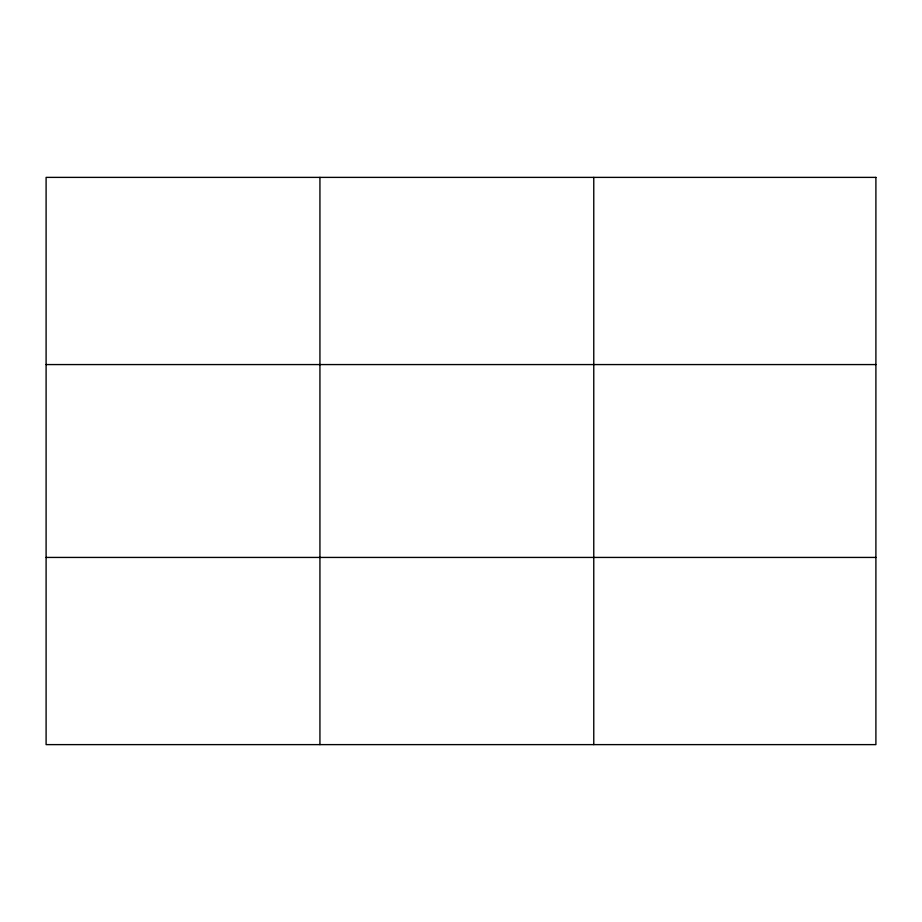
<?xml version="1.0" encoding="UTF-8"?>
<svg xmlns="http://www.w3.org/2000/svg" width="922" height="922" viewBox="0 0 922 922"><rect width="100%" height="100%" fill="white"/><g stroke="black" fill="none" stroke-linecap="round" stroke-linejoin="round"><path stroke-width="1.38" d="M319.934 744.619L319.934 177.381M593.768 744.619L593.768 177.381M46.1 364.57L875.9 364.57M46.1 557.43L875.9 557.43M875.9 177.381L875.9 744.619L46.1 744.619L46.1 177.381L875.9 177.381"/></g></svg>
